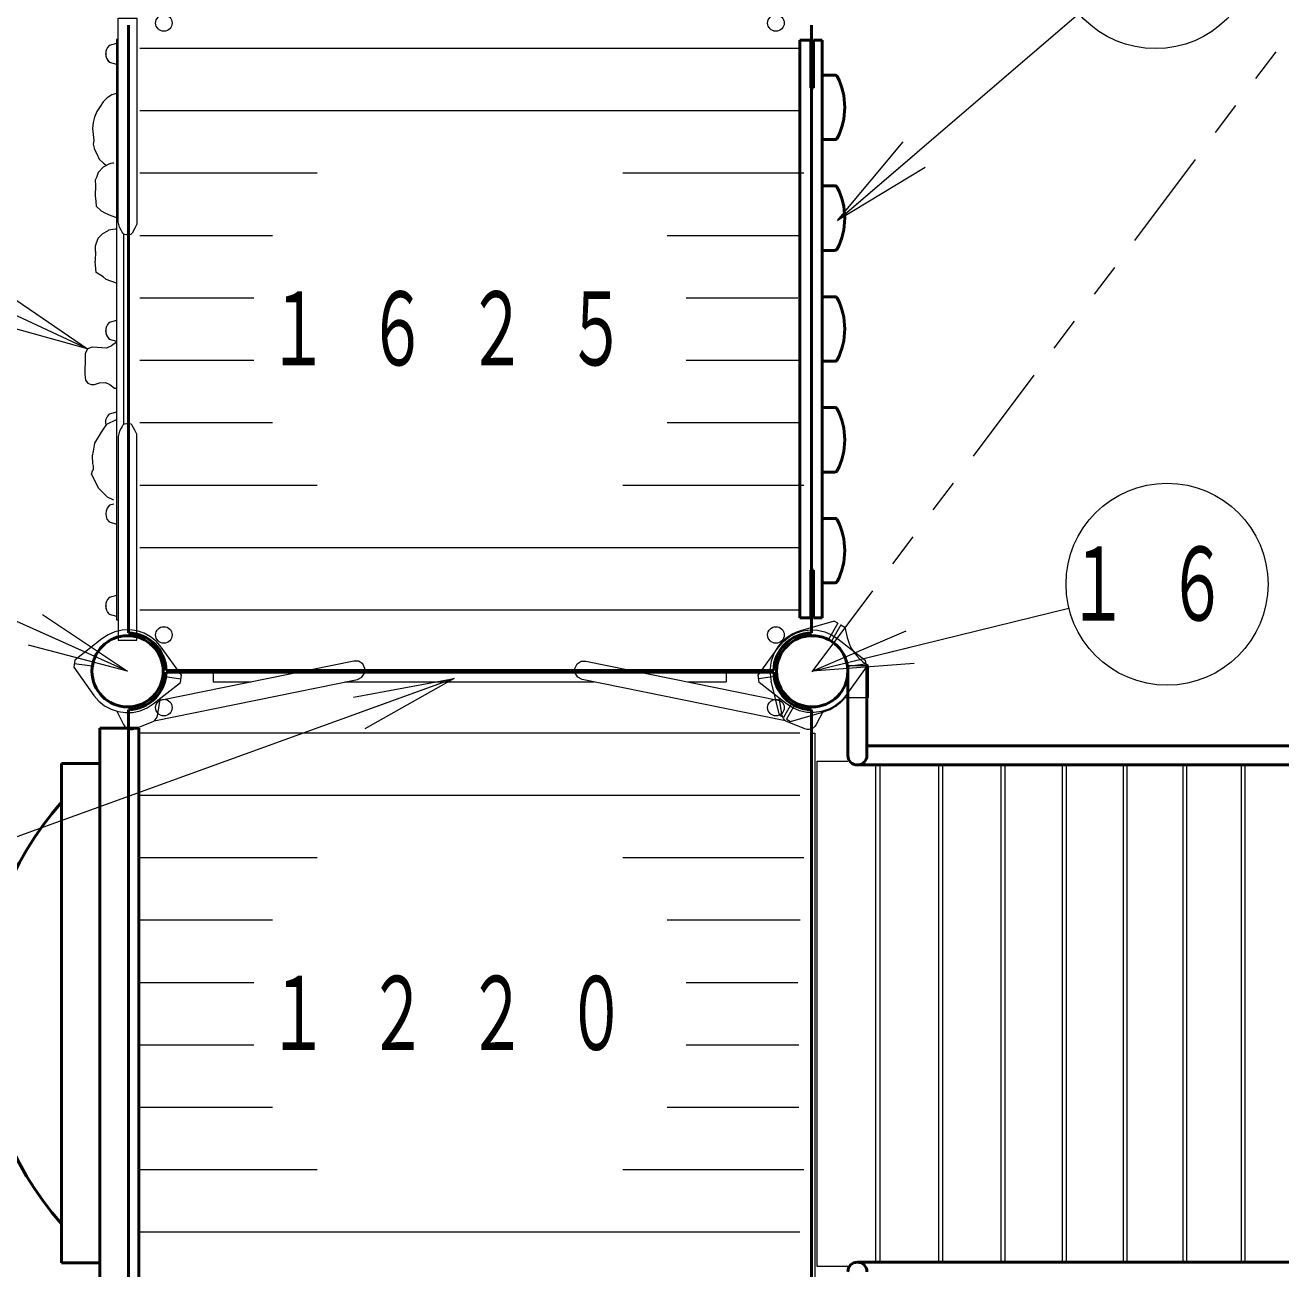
# Model space of a CAD drawing. Units: millimetres on the paper, scale 1:60. Extents: x -385 to 0, y -594 to 267.
# Drawn here: x -307.68 to -270.38, y 130.95 to 167.89 of the extents above; entities that cross this region are included whole.
import ezdxf

# ---------------------------------------------------------------- set-up
doc = ezdxf.new("R2010")
doc.units = ezdxf.units.MM
doc.linetypes.add('USER3', pattern=[8, 3, -1, 1, -1, 1, -1])
doc.layers.add('LY_1', color=7, linetype='Continuous', lineweight=13)
doc.styles.add('ＭＳ ゴシック', font='')
doc.styles.get('ＭＳ ゴシック').set_extended_font_data('MS Gothic')

msp = doc.modelspace()

# ---------------------------------------------------------------- linework, layer by layer
at = {"layer": 'LY_1', "linetype": 'USER3'}
msp.add_line((-284.303, 148.684), (-258.397, 183.306), dxfattribs=at)
at = {"layer": 'LY_1'}
for p, q in [((-283.553, 162.085), (-276.386, 168.236)), ((-304.971, 167.178), (-304.971, 150.5)), ((-304.271, 167.204), (-284.671, 167.204)), ((-304.271, 165.35), (-284.671, 165.35)), ((-283.553, 162.085), (-281.602, 164.419)), ((-283.553, 162.085), (-281.276, 164.039)), ((-304.271, 163.497), (-299.01, 163.497)), ((-289.931, 163.497), (-284.552, 163.497)), ((-280.951, 163.66), (-283.553, 162.085)), ((-305.825, 158.275), (-314.069, 162.105)), ((-304.755, 161.686), (-304.755, 156.028)), ((-304.271, 161.644), (-300.331, 161.644)), ((-288.61, 161.644), (-284.66, 161.644)), ((-308.335, 159.992), (-305.825, 158.275)), ((-304.271, 159.79), (-300.891, 159.79)), ((-288.05, 159.79), (-284.732, 159.79)), ((-305.825, 158.275), (-308.545, 159.539)), ((-305.825, 158.275), (-308.756, 159.085)), ((-304.271, 157.937), (-300.891, 157.937)), ((-288.05, 157.937), (-284.696, 157.937)), ((-304.271, 156.084), (-300.331, 156.084)), ((-288.61, 156.084), (-284.696, 156.084)), ((-304.271, 154.23), (-299.01, 154.23)), ((-289.931, 154.23), (-284.552, 154.23)), ((-304.637, 148.697), (-312.563, 152.264)), ((-304.271, 152.377), (-284.671, 152.377)), ((-307.168, 150.384), (-304.637, 148.697)), ((-304.271, 150.524), (-284.671, 150.524)), ((-284.304, 148.697), (-276.679, 150.569)), ((-283.654, 150.189), (-284.654, 149.897)), ((-283.539, 150.122), (-283.819, 149.638)), ((-283.452, 150.072), (-283.732, 149.588)), ((-283.539, 150.122), (-283.654, 150.189)), ((-283.452, 150.072), (-283.337, 150.006)), ((-283.337, 150.006), (-283.263, 149.703)), ((-304.637, 148.697), (-307.373, 149.929)), ((-284.304, 148.697), (-281.51, 149.898)), ((-304.637, 148.697), (-307.578, 149.473)), ((-284.304, 148.697), (-281.39, 149.412)), ((-305.685, 148.845), (-306.222, 148.921)), ((-281.271, 148.927), (-284.304, 148.697)), ((-283.256, 148.845), (-282.719, 148.921)), ((-283.246, 148.864), (-282.679, 148.864)), ((-282.638, 148.864), (-282.703, 148.907)), ((-282.638, 148.864), (-282.638, 147.922)), ((-294.936, 148.483), (-316.939, 140.515)), ((-303.589, 148.549), (-303.052, 148.473)), ((-303.123, 148.697), (-299.413, 148.697)), ((-302.097, 148.697), (-302.097, 148.381)), ((-297.927, 147.932), (-294.936, 148.483)), ((-294.936, 148.483), (-297.757, 147.462)), ((-297.595, 148.697), (-291.359, 148.697)), ((-297.595, 148.697), (-291.359, 148.697)), ((-294.936, 148.483), (-297.587, 146.991)), ((-289.528, 148.697), (-285.818, 148.697)), ((-286.857, 148.697), (-286.857, 148.381)), ((-285.352, 148.549), (-285.889, 148.473)), ((-302.097, 148.381), (-300.971, 148.381)), ((-298.18, 148.381), (-290.775, 148.381)), ((-287.984, 148.381), (-286.857, 148.381)), ((-285.271, 147.389), (-285.518, 148.401)), ((-284.876, 147.807), (-285.156, 147.322)), ((-284.789, 147.757), (-285.069, 147.272)), ((-283.323, 147.922), (-282.638, 147.922)), ((-285.156, 147.322), (-285.271, 147.389)), ((-284.953, 147.205), (-283.954, 147.497)), ((-285.069, 147.272), (-284.953, 147.205)), ((-304.271, 146.87), (-284.671, 146.87)), ((-284.304, 146.864), (-284.229, 146.864)), ((-284.304, 146.864), (-284.304, 130.197)), ((-284.229, 146.864), (-284.229, 130.197)), ((-284.168, 146.031), (-283.246, 146.031)), ((-284.168, 146.031), (-284.168, 131.031)), ((-282.419, 145.914), (-282.419, 131.147)), ((-282.299, 145.914), (-282.299, 131.147)), ((-280.556, 145.914), (-280.556, 131.147)), ((-280.436, 145.914), (-280.436, 131.147)), ((-278.705, 145.914), (-278.705, 131.147)), ((-278.586, 145.914), (-278.586, 131.147)), ((-276.875, 145.914), (-276.875, 131.147)), ((-276.757, 145.914), (-276.757, 131.147)), ((-275.071, 145.914), (-275.071, 131.147)), ((-274.955, 145.914), (-274.955, 131.147)), ((-273.3, 145.914), (-273.3, 131.147)), ((-273.186, 145.914), (-273.186, 131.147)), ((-271.568, 145.914), (-271.568, 131.147)), ((-271.458, 145.914), (-271.458, 131.147)), ((-304.271, 145.017), (-284.671, 145.017)), ((-304.271, 143.164), (-299.01, 143.164)), ((-289.931, 143.164), (-284.552, 143.164)), ((-304.271, 141.31), (-300.331, 141.31)), ((-288.61, 141.31), (-284.66, 141.31)), ((-304.271, 139.457), (-300.891, 139.457)), ((-288.05, 139.457), (-284.732, 139.457)), ((-304.271, 137.604), (-300.891, 137.604)), ((-288.05, 137.604), (-284.696, 137.604)), ((-304.271, 135.75), (-300.331, 135.75)), ((-288.61, 135.75), (-284.696, 135.75)), ((-304.271, 133.897), (-299.01, 133.897)), ((-289.931, 133.897), (-284.552, 133.897)), ((-304.271, 132.044), (-284.671, 132.044)), ((-284.168, 131.031), (-283.246, 131.031))]:
    msp.add_line(p, q, dxfattribs=at)
at = {"layer": 'LY_1', "color": 140, "lineweight": 50}
for p, q in [((-304.612, 149.839), (-304.612, 167.889)), ((-284.329, 149.839), (-284.329, 167.889)), ((-284.671, 167.447), (-284.346, 167.447)), ((-284.671, 150.281), (-284.671, 167.447)), ((-284.346, 167.447), (-284.346, 166.031)), ((-284.262, 167.447), (-284.262, 166.031)), ((-284.262, 167.447), (-284.004, 167.447)), ((-284.004, 150.281), (-284.004, 167.447)), ((-283.632, 166.406), (-283.954, 166.406)), ((-284.346, 166.031), (-284.262, 166.031)), ((-283.632, 164.489), (-283.954, 164.489)), ((-283.632, 163.114), (-283.954, 163.114)), ((-283.632, 161.197), (-283.954, 161.197)), ((-283.632, 159.822), (-283.954, 159.822)), ((-283.632, 157.906), (-283.954, 157.906)), ((-283.632, 156.531), (-283.954, 156.531)), ((-283.632, 154.614), (-283.954, 154.614)), ((-283.632, 153.239), (-283.954, 153.239)), ((-284.346, 151.697), (-284.262, 151.697)), ((-284.346, 150.281), (-284.346, 151.697)), ((-284.262, 150.281), (-284.262, 151.697)), ((-283.632, 151.322), (-283.954, 151.322)), ((-284.671, 150.281), (-284.346, 150.281)), ((-284.262, 150.281), (-284.004, 150.281)), ((-283.246, 146.197), (-283.246, 148.864)), ((-282.679, 146.197), (-282.679, 148.864)), ((-303.496, 148.722), (-285.445, 148.722)), ((-303.496, 148.672), (-285.445, 148.672)), ((-304.612, 129.505), (-304.612, 147.556)), ((-284.329, 129.505), (-284.329, 147.556)), ((-304.304, 147.004), (-305.466, 147.004)), ((-305.466, 130.087), (-305.466, 147.004)), ((-304.304, 130.087), (-304.304, 147.004)), ((-282.679, 146.481), (-245.262, 146.481)), ((-305.466, 145.963), (-306.601, 145.963)), ((-306.601, 145.963), (-306.601, 131.13)), ((-282.962, 145.914), (-244.979, 145.914)), ((-306.601, 131.13), (-305.466, 131.13)), ((-282.962, 131.147), (-244.979, 131.147))]:
    msp.add_line(p, q, dxfattribs=at)
at = {"layer": 'LY_1'}
for points in [[(-304.914, 168.097), (-304.363, 168.097), (-304.363, 162.043), (-304.363, 161.976), (-304.417, 161.855), (-304.499, 161.713), (-304.508, 161.699), (-304.518, 161.687), (-304.531, 161.679), (-304.545, 161.673), (-304.605, 161.663), (-304.667, 161.663), (-304.727, 161.673), (-304.745, 161.68), (-304.761, 161.691), (-304.774, 161.706), (-304.796, 161.742), (-304.828, 161.798), (-304.875, 161.885), (-304.918, 162.044), (-304.918, 162.223)], [(-304.914, 149.617), (-304.363, 149.617), (-304.363, 155.671), (-304.363, 155.739), (-304.417, 155.859), (-304.499, 156.002), (-304.508, 156.016), (-304.518, 156.027), (-304.531, 156.036), (-304.545, 156.041), (-304.605, 156.051), (-304.667, 156.051), (-304.727, 156.041), (-304.745, 156.034), (-304.761, 156.023), (-304.774, 156.009), (-304.796, 155.972), (-304.828, 155.917), (-304.875, 155.83), (-304.918, 155.671), (-304.918, 155.491)], [(-303.037, 148.578), (-303.637, 149.414), (-303.781, 149.581), (-303.953, 149.72), (-304.147, 149.826), (-304.356, 149.895), (-304.575, 149.926), (-304.796, 149.917), (-305.011, 149.869), (-305.215, 149.784), (-305.399, 149.663), (-306.207, 149.026), (-306.237, 148.817), (-305.637, 147.981), (-305.493, 147.814), (-305.322, 147.675), (-305.128, 147.569), (-304.918, 147.499), (-304.7, 147.468), (-304.479, 147.477), (-304.263, 147.525), (-304.06, 147.611), (-303.875, 147.731), (-303.067, 148.368)], [(-285.904, 148.578), (-285.304, 149.414), (-285.16, 149.581), (-284.988, 149.72), (-284.794, 149.826), (-284.585, 149.895), (-284.366, 149.926), (-284.146, 149.917), (-283.93, 149.869), (-283.727, 149.784), (-283.542, 149.663), (-282.734, 149.026), (-282.704, 148.817), (-283.304, 147.981), (-283.448, 147.814), (-283.62, 147.675), (-283.813, 147.569), (-284.023, 147.499), (-284.242, 147.468), (-284.462, 147.477), (-284.678, 147.525), (-284.881, 147.611), (-285.066, 147.731), (-285.874, 148.368)]]:
    msp.add_lwpolyline(points, close=True, dxfattribs=at)
for points in [[(-304.971, 167.343), (-305.184, 167.287), (-305.233, 167.223), (-305.263, 167.167), (-305.284, 167.104), (-305.284, 166.973), (-305.263, 166.912), (-305.233, 166.854), (-305.193, 166.805), (-305.184, 166.791), (-305.158, 166.786)], [(-304.915, 167.458), (-304.971, 167.458), (-304.971, 167.102)], [(-305.287, 167.077), (-305.289, 167.037), (-305.284, 166.977), (-305.263, 166.909), (-305.233, 166.853), (-305.193, 166.801), (-305.184, 166.789), (-304.971, 166.733)], [(-304.971, 165.855), (-305.102, 165.82), (-305.245, 165.733), (-305.361, 165.609), (-305.455, 165.469), (-305.546, 165.319), (-305.616, 165.16), (-305.656, 164.994), (-305.684, 164.823), (-305.635, 164.458), (-305.663, 164.355), (-305.619, 164.192), (-305.553, 164.065), (-305.483, 163.911), (-305.357, 163.792), (-305.265, 163.723)], [(-305.05, 163.786), (-305.074, 163.788), (-305.137, 163.776), (-305.195, 163.762), (-305.364, 163.669), (-305.507, 163.509), (-305.565, 163.364), (-305.595, 163.28), (-305.591, 163.124), (-305.595, 162.822), (-305.577, 162.665), (-305.574, 162.508), (-305.418, 162.376), (-305.294, 162.3)], [(-305.294, 162.301), (-305.137, 162.233), (-304.971, 162.175)], [(-304.964, 160.222), (-305.278, 160.33), (-305.359, 160.411), (-305.574, 160.541), (-305.596, 160.864), (-305.587, 160.9), (-305.578, 161.156), (-305.592, 161.17), (-305.592, 161.336), (-305.507, 161.565), (-305.376, 161.704), (-305.219, 161.781), (-305.192, 161.808), (-305.076, 161.83), (-305.008, 161.834), (-304.964, 161.834)], [(-304.971, 159.116), (-305.184, 159.06), (-305.233, 158.997), (-305.263, 158.941), (-305.284, 158.878), (-305.284, 158.747), (-305.263, 158.686), (-305.233, 158.628), (-305.193, 158.578), (-305.184, 158.564), (-305.158, 158.56)], [(-305.287, 158.851), (-305.289, 158.811), (-305.284, 158.75), (-305.263, 158.682), (-305.233, 158.626), (-305.193, 158.575), (-305.184, 158.563), (-304.971, 158.507)], [(-304.971, 158.469), (-305.111, 158.366), (-305.261, 158.294), (-305.537, 158.312), (-305.691, 158.326), (-305.825, 158.275), (-305.897, 158.125), (-305.892, 158.027), (-305.904, 157.517), (-305.885, 157.346), (-305.82, 157.257), (-305.715, 157.213), (-305.666, 157.213), (-305.623, 157.211), (-305.471, 157.26), (-305.294, 157.276), (-305.167, 157.211), (-305.022, 157.11), (-304.971, 157.11)], [(-304.971, 156.394), (-305.184, 156.331), (-305.193, 156.324), (-305.233, 156.272), (-305.263, 156.214), (-305.29, 156.154), (-305.289, 156.088), (-305.284, 156.022), (-305.277, 156.001)], [(-305.046, 153.776), (-305.236, 153.871), (-305.489, 154.124), (-305.704, 154.552), (-305.684, 154.65), (-305.645, 154.689), (-305.645, 154.786), (-305.665, 154.864), (-305.684, 155.098), (-305.645, 155.234), (-305.606, 155.468), (-305.411, 155.799), (-305.256, 156.033), (-304.971, 156.175)], [(-305.289, 156.087), (-305.289, 156.085), (-305.284, 156.025), (-305.277, 156.001)], [(-305.047, 153.665), (-305.178, 153.627), (-305.245, 153.543), (-305.276, 153.457), (-305.286, 153.376), (-305.276, 153.299), (-305.252, 153.22), (-305.183, 153.134), (-304.971, 153.071)], [(-304.971, 150.945), (-305.184, 150.889), (-305.233, 150.826), (-305.263, 150.769), (-305.284, 150.706), (-305.284, 150.575), (-305.263, 150.514), (-305.233, 150.456), (-305.193, 150.407), (-305.184, 150.393), (-305.158, 150.388)], [(-305.287, 150.679), (-305.289, 150.639), (-305.284, 150.579), (-305.263, 150.511), (-305.233, 150.455), (-305.193, 150.403), (-305.184, 150.391), (-304.971, 150.335)], [(-304.971, 150.635), (-304.971, 150.229), (-304.915, 150.229)], [(-303.845, 147.229), (-297.807, 148.456), (-297.679, 148.522), (-297.599, 148.641), (-297.59, 148.784), (-297.653, 148.915), (-297.774, 148.994), (-297.917, 149.001), (-303.669, 147.832)], [(-285.097, 147.229), (-291.134, 148.456), (-291.263, 148.522), (-291.342, 148.641), (-291.351, 148.784), (-291.288, 148.915), (-291.167, 148.994), (-291.024, 149.001), (-285.272, 147.832)], [(-304.959, 147.51), (-304.757, 147.112), (-304.72, 147.058), (-304.672, 147.014), (-304.614, 146.984), (-304.55, 146.969), (-304.485, 146.97), (-304.422, 146.986), (-303.905, 147.195), (-303.859, 147.219), (-303.819, 147.252), (-303.786, 147.292), (-303.762, 147.338), (-303.748, 147.388), (-303.657, 147.904)], [(-283.982, 147.51), (-284.185, 147.112), (-284.221, 147.058), (-284.27, 147.014), (-284.327, 146.984), (-284.391, 146.969), (-284.456, 146.97), (-284.519, 146.986), (-285.037, 147.195), (-285.082, 147.219), (-285.122, 147.252), (-285.155, 147.292), (-285.179, 147.338), (-285.193, 147.388), (-285.285, 147.904)]]:
    msp.add_lwpolyline(points, dxfattribs=at)
for centre, radius in [((-274.11, 170.19), 3), ((-303.559, 167.952), 0.246), ((-285.382, 167.952), 0.246), ((-273.765, 151.284), 3), ((-303.559, 149.776), 0.246), ((-285.382, 149.776), 0.246), ((-304.637, 148.697), 1.058), ((-284.304, 148.697), 1.058), ((-303.559, 147.619), 0.246), ((-285.382, 147.619), 0.246)]:
    msp.add_circle(centre, radius, dxfattribs=at)
at = {"layer": 'LY_1', "color": 140, "lineweight": 50}
for centre in [(-304.637, 148.697), (-284.304, 148.697)]:
    msp.add_circle(centre, 1.058, dxfattribs=at)
for centre, radius, start, end in [((-283.954, 166.356), 0.05, 90, 180), ((-283.632, 166.322), 0.0833, 27.1629, 90), ((-285.337, 165.447), 2, 332.8371, 27.1629), ((-283.954, 164.539), 0.05, 180, 270), ((-283.632, 164.572), 0.0833, 270, 332.8371), ((-283.954, 163.064), 0.05, 90, 180), ((-283.632, 163.031), 0.0833, 27.1629, 90), ((-285.337, 162.156), 2, 332.8371, 27.1629), ((-283.954, 161.247), 0.05, 180, 270), ((-283.632, 161.281), 0.0833, 270, 332.8371), ((-283.954, 159.772), 0.05, 90, 180), ((-283.632, 159.739), 0.0833, 27.1629, 90), ((-285.337, 158.864), 2, 332.8371, 27.1629), ((-283.954, 157.956), 0.05, 180, 270), ((-283.632, 157.989), 0.0833, 270, 332.8371), ((-283.954, 156.481), 0.05, 90, 180), ((-283.632, 156.447), 0.0833, 27.1629, 90), ((-285.337, 155.572), 2, 332.8371, 27.1629), ((-283.954, 154.664), 0.05, 180, 270), ((-283.632, 154.697), 0.0833, 270, 332.8371), ((-283.954, 153.189), 0.05, 90, 180), ((-283.632, 153.156), 0.0833, 27.1629, 90), ((-285.337, 152.281), 2, 332.8371, 27.1629), ((-283.954, 151.372), 0.05, 180, 270), ((-283.632, 151.406), 0.0833, 270, 332.8371), ((-304.637, 148.697), 1.142, 1.2529, 88.742), ((-284.304, 148.697), 1.142, 91.2529, 178.7471), ((-304.637, 148.697), 1.142, 271.258, 358.7445), ((-284.304, 148.697), 1.142, 181.2555, 268.7471), ((-282.962, 146.197), 0.283, 180, 0), ((-299.516, 138.546), 9.455, 138.5332, 221.4668), ((-282.962, 130.864), 0.283, 360, 180)]:
    msp.add_arc(centre, radius, start, end, dxfattribs=at)
at = {"layer": 'LY_1'}
for centre, radius, start, end in [((-284.304, 148.697), 1.25, 106.2709, 193.7291), ((-284.304, 148.697), 1.058, 62.7079, 237.2921), ((-284.304, 148.697), 1.058, 242.7079, 57.2921), ((-281.968, 150.019), 1.333, 193.7291, 236.5036), ((-284.304, 148.697), 1.25, 286.2709, 321.6839)]:
    msp.add_arc(centre, radius, start, end, dxfattribs=at)

# ---------------------------------------------------------------- texts
at = {"layer": 'LY_1', "char_height": 2.199, "style": 'ＭＳ ゴシック'}
for s, insert, attachment_point in [('\\T1.64;\\W0.6;１６２５', (-300.471, 158.864), 4), ('\\T1.64;\\W0.6;１６', (-273.765, 151.284), 5), ('\\T1.64;\\W0.6;１２２０', (-300.471, 138.531), 4)]:
    msp.add_mtext(s, dxfattribs=dict(at, insert=insert, attachment_point=attachment_point))

doc.saveas('drawing.dxf')
